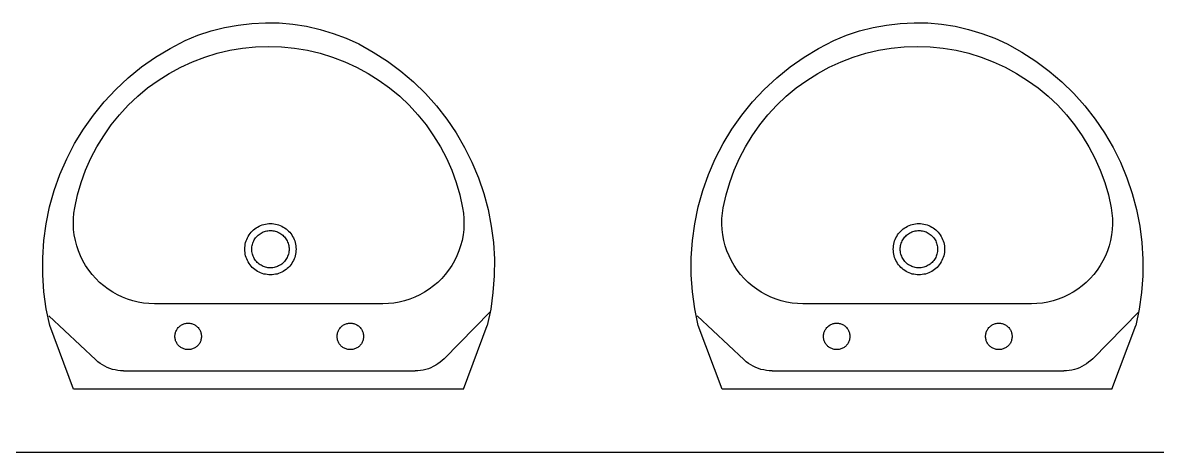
# Model space of a CAD drawing. Extents: x -81148 to 10972, y -53931 to 52487.
# Drawn here: x -26939 to -25539, y 19114 to 19643 of the extents above; entities that cross this region are included whole.
import ezdxf

# ---------------------------------------------------------------- set-up
doc = ezdxf.new("R2010")
doc.units = 0
doc.layers.get('0').update_dxf_attribs({"linetype": 'CONTINUOUS'})

msp = doc.modelspace()

# ---------------------------------------------------------------- linework, layer by layer
for p, q in [((-26689.9, 19637.1), (-26673.2, 19640.2)), ((-26673.2, 19640.2), (-26656.3, 19642.2)), ((-26656.3, 19642.2), (-26639.3, 19643)), ((-26639.3, 19643), (-26622.3, 19642.7)), ((-26622.3, 19642.7), (-26605.4, 19641.2)), ((-26605.4, 19641.2), (-26588.6, 19638.6)), ((-26588.6, 19638.6), (-26572, 19634.8)), ((-25889.9, 19637.1), (-25873.2, 19640.2)), ((-25873.2, 19640.2), (-25856.3, 19642.2)), ((-25856.3, 19642.2), (-25839.3, 19643)), ((-25839.3, 19643), (-25822.3, 19642.7)), ((-25822.3, 19642.7), (-25805.4, 19641.2)), ((-25805.4, 19641.2), (-25788.6, 19638.6)), ((-25788.6, 19638.6), (-25772, 19634.8)), ((-26738.3, 19621.1), (-26722.6, 19627.5)), ((-26722.6, 19627.5), (-26706.4, 19632.9)), ((-26706.4, 19632.9), (-26689.9, 19637.1)), ((-26572, 19634.8), (-26555.7, 19629.9)), ((-26555.7, 19629.9), (-26539.8, 19623.9)), ((-26539.8, 19623.9), (-26524.3, 19616.8)), ((-25938.3, 19621.1), (-25922.6, 19627.5)), ((-25922.6, 19627.5), (-25906.4, 19632.9)), ((-25906.4, 19632.9), (-25889.9, 19637.1)), ((-25772, 19634.8), (-25755.7, 19629.9)), ((-25755.7, 19629.9), (-25739.8, 19623.9)), ((-25739.8, 19623.9), (-25724.3, 19616.8)), ((-26775, 19600.6), (-26757, 19611.4)), ((-26757, 19611.4), (-26738.3, 19621.1)), ((-26683.3, 19609), (-26667.5, 19611.6)), ((-26667.5, 19611.6), (-26651.5, 19613.2)), ((-26651.5, 19613.2), (-26635.4, 19613.7)), ((-26635.4, 19613.7), (-26619.4, 19613.2)), ((-26619.4, 19613.2), (-26603.4, 19611.6)), ((-26603.4, 19611.6), (-26587.5, 19609)), ((-26524.3, 19616.8), (-26506.3, 19606.9)), ((-25975, 19600.6), (-25957, 19611.4)), ((-25957, 19611.4), (-25938.3, 19621.1)), ((-25883.3, 19609), (-25867.5, 19611.6)), ((-25867.5, 19611.6), (-25851.5, 19613.2)), ((-25851.5, 19613.2), (-25835.4, 19613.7)), ((-25835.4, 19613.7), (-25819.4, 19613.2)), ((-25819.4, 19613.2), (-25803.4, 19611.6)), ((-25803.4, 19611.6), (-25787.5, 19609)), ((-25724.3, 19616.8), (-25706.3, 19606.9)), ((-26792.3, 19588.5), (-26775, 19600.6)), ((-26729.3, 19594.9), (-26714.3, 19600.6)), ((-26714.3, 19600.6), (-26698.9, 19605.3)), ((-26698.9, 19605.3), (-26683.3, 19609)), ((-26587.5, 19609), (-26571.9, 19605.3)), ((-26571.9, 19605.3), (-26556.5, 19600.6)), ((-26556.5, 19600.6), (-26541.5, 19594.9)), ((-26506.3, 19606.9), (-26489, 19595.7)), ((-26489, 19595.7), (-26472.5, 19583.4)), ((-25992.3, 19588.5), (-25975, 19600.6)), ((-25929.3, 19594.9), (-25914.3, 19600.6)), ((-25914.3, 19600.6), (-25898.9, 19605.3)), ((-25898.9, 19605.3), (-25883.3, 19609)), ((-25787.5, 19609), (-25771.9, 19605.3)), ((-25771.9, 19605.3), (-25756.5, 19600.6)), ((-25756.5, 19600.6), (-25741.5, 19594.9)), ((-25706.3, 19606.9), (-25689, 19595.7)), ((-25689, 19595.7), (-25672.5, 19583.4)), ((-26808.6, 19575.2), (-26792.3, 19588.5)), ((-26758.1, 19580.6), (-26743.9, 19588.2)), ((-26743.9, 19588.2), (-26729.3, 19594.9)), ((-26541.5, 19594.9), (-26526.9, 19588.2)), ((-26526.9, 19588.2), (-26512.8, 19580.6)), ((-26472.5, 19583.4), (-26456.9, 19570.1)), ((-26008.6, 19575.2), (-25992.3, 19588.5)), ((-25958.1, 19580.6), (-25943.9, 19588.2)), ((-25943.9, 19588.2), (-25929.3, 19594.9)), ((-25741.5, 19594.9), (-25726.9, 19588.2)), ((-25726.9, 19588.2), (-25712.8, 19580.6)), ((-25672.5, 19583.4), (-25656.9, 19570.1)), ((-26824, 19560.9), (-26808.6, 19575.2)), ((-26784.7, 19562.6), (-26771.7, 19572)), ((-26771.7, 19572), (-26758.1, 19580.6)), ((-26512.8, 19580.6), (-26499.2, 19572)), ((-26499.2, 19572), (-26486.2, 19562.6)), ((-26456.9, 19570.1), (-26442.1, 19555.7)), ((-26024, 19560.9), (-26008.6, 19575.2)), ((-25984.7, 19562.6), (-25971.7, 19572)), ((-25971.7, 19572), (-25958.1, 19580.6)), ((-25712.8, 19580.6), (-25699.2, 19572)), ((-25699.2, 19572), (-25686.2, 19562.6)), ((-25656.9, 19570.1), (-25642.1, 19555.7)), ((-26838.4, 19545.5), (-26824, 19560.9)), ((-26797, 19552.3), (-26784.7, 19562.6)), ((-26486.2, 19562.6), (-26473.8, 19552.3)), ((-26442.1, 19555.7), (-26428.4, 19540.4)), ((-26038.4, 19545.5), (-26024, 19560.9)), ((-25997, 19552.3), (-25984.7, 19562.6)), ((-25686.2, 19562.6), (-25673.8, 19552.3)), ((-25642.1, 19555.7), (-25628.4, 19540.4)), ((-26851.7, 19529.2), (-26838.4, 19545.5)), ((-26819.6, 19529.5), (-26808.7, 19541.3)), ((-26808.7, 19541.3), (-26797, 19552.3)), ((-26473.8, 19552.3), (-26462.1, 19541.3)), ((-26462.1, 19541.3), (-26451.2, 19529.5)), ((-26428.4, 19540.4), (-26415.8, 19524.2)), ((-26051.7, 19529.2), (-26038.4, 19545.5)), ((-26019.6, 19529.5), (-26008.7, 19541.3)), ((-26008.7, 19541.3), (-25997, 19552.3)), ((-25673.8, 19552.3), (-25662.1, 19541.3)), ((-25662.1, 19541.3), (-25651.2, 19529.5)), ((-25628.4, 19540.4), (-25615.8, 19524.2)), ((-26863.9, 19512), (-26851.7, 19529.2)), ((-26829.7, 19517), (-26819.6, 19529.5)), ((-26451.2, 19529.5), (-26441.2, 19517)), ((-26063.9, 19512), (-26051.7, 19529.2)), ((-26029.7, 19517), (-26019.6, 19529.5)), ((-25651.2, 19529.5), (-25641.2, 19517)), ((-26874.8, 19494), (-26863.9, 19512)), ((-26838.9, 19503.8), (-26829.7, 19517)), ((-26441.2, 19517), (-26431.9, 19503.8)), ((-26415.8, 19524.2), (-26404.2, 19507.1)), ((-26074.8, 19494), (-26063.9, 19512)), ((-26038.9, 19503.8), (-26029.7, 19517)), ((-25641.2, 19517), (-25631.9, 19503.8)), ((-25615.8, 19524.2), (-25604.2, 19507.1)), ((-26847.3, 19490.1), (-26838.9, 19503.8)), ((-26431.9, 19503.8), (-26423.5, 19490.1)), ((-26404.2, 19507.1), (-26393.8, 19489.4)), ((-26047.3, 19490.1), (-26038.9, 19503.8)), ((-25631.9, 19503.8), (-25623.5, 19490.1)), ((-25604.2, 19507.1), (-25593.8, 19489.4)), ((-26884.5, 19475.3), (-26874.8, 19494)), ((-26854.7, 19475.9), (-26847.3, 19490.1)), ((-26423.5, 19490.1), (-26416.1, 19475.9)), ((-26393.8, 19489.4), (-26384.7, 19471)), ((-26084.5, 19475.3), (-26074.8, 19494)), ((-26054.7, 19475.9), (-26047.3, 19490.1)), ((-25623.5, 19490.1), (-25616.1, 19475.9)), ((-25593.8, 19489.4), (-25584.7, 19471)), ((-26892.9, 19456), (-26884.5, 19475.3)), ((-26861.2, 19461.2), (-26854.7, 19475.9)), ((-26416.1, 19475.9), (-26409.6, 19461.2)), ((-26384.7, 19471), (-26376.7, 19452)), ((-26092.9, 19456), (-26084.5, 19475.3)), ((-26061.2, 19461.2), (-26054.7, 19475.9)), ((-25616.1, 19475.9), (-25609.6, 19461.2)), ((-25584.7, 19471), (-25576.7, 19452)), ((-26900, 19436.2), (-26892.9, 19456)), ((-26866.7, 19446.1), (-26861.2, 19461.2)), ((-26409.6, 19461.2), (-26404.1, 19446.1)), ((-26100, 19436.2), (-26092.9, 19456)), ((-26066.7, 19446.1), (-26061.2, 19461.2)), ((-25609.6, 19461.2), (-25604.1, 19446.1)), ((-26871.2, 19430.7), (-26866.7, 19446.1)), ((-26404.1, 19446.1), (-26399.6, 19430.7)), ((-26376.7, 19452), (-26370.1, 19432.5)), ((-26071.2, 19430.7), (-26066.7, 19446.1)), ((-25604.1, 19446.1), (-25599.6, 19430.7)), ((-25576.7, 19452), (-25570.1, 19432.5)), ((-26905.6, 19415.9), (-26900, 19436.2)), ((-26874.7, 19415), (-26871.2, 19430.7)), ((-26399.6, 19430.7), (-26396.2, 19415)), ((-26370.1, 19432.5), (-26364.8, 19412.6)), ((-26105.6, 19415.9), (-26100, 19436.2)), ((-26074.7, 19415), (-26071.2, 19430.7)), ((-25599.6, 19430.7), (-25596.2, 19415)), ((-25570.1, 19432.5), (-25564.8, 19412.6)), ((-26909.9, 19395.3), (-26905.6, 19415.9)), ((-26875.7, 19408.3), (-26874.7, 19415)), ((-26396.2, 19415), (-26395.2, 19408.3)), ((-26109.9, 19395.3), (-26105.6, 19415.9)), ((-26075.7, 19408.3), (-26074.7, 19415)), ((-25596.2, 19415), (-25595.2, 19408.3)), ((-26876.3, 19394.8), (-26876.2, 19401.6)), ((-26876.2, 19401.6), (-26875.7, 19408.3)), ((-26395.2, 19408.3), (-26394.6, 19401.6)), ((-26394.6, 19401.6), (-26394.5, 19394.8)), ((-26364.8, 19412.6), (-26360.8, 19392.4)), ((-26076.3, 19394.8), (-26076.2, 19401.6)), ((-26076.2, 19401.6), (-26075.7, 19408.3)), ((-25595.2, 19408.3), (-25594.6, 19401.6)), ((-25594.6, 19401.6), (-25594.5, 19394.8)), ((-25564.8, 19412.6), (-25560.8, 19392.4)), ((-26912.7, 19374.4), (-26909.9, 19395.3)), ((-26876, 19388.1), (-26876.3, 19394.8)), ((-26875.2, 19381.4), (-26876, 19388.1)), ((-26657, 19384.7), (-26655.6, 19386.2)), ((-26655.6, 19386.2), (-26654.1, 19387.6)), ((-26654.1, 19387.6), (-26652.5, 19388.9)), ((-26652.5, 19388.9), (-26650.8, 19390.1)), ((-26650.8, 19390.1), (-26649.1, 19391.2)), ((-26649.1, 19391.2), (-26647.2, 19392.2)), ((-26647.2, 19392.2), (-26645.3, 19393.1)), ((-26645.3, 19393.1), (-26643.4, 19393.8)), ((-26643.4, 19393.8), (-26641.4, 19394.4)), ((-26642, 19385.1), (-26640.6, 19385.6)), ((-26641.4, 19394.4), (-26639.4, 19394.9)), ((-26640.6, 19385.6), (-26639.2, 19386)), ((-26639.4, 19394.9), (-26637.4, 19395.2)), ((-26639.2, 19386), (-26637.7, 19386.4)), ((-26637.7, 19386.4), (-26636.3, 19386.6)), ((-26637.4, 19395.2), (-26635.3, 19395.4)), ((-26636.3, 19386.6), (-26634.8, 19386.8)), ((-26635.3, 19395.4), (-26633.3, 19395.5)), ((-26634.8, 19386.8), (-26633.3, 19386.8)), ((-26633.3, 19395.5), (-26631.2, 19395.4)), ((-26633.3, 19386.8), (-26631.7, 19386.8)), ((-26631.7, 19386.8), (-26630.3, 19386.6)), ((-26631.2, 19395.4), (-26629.1, 19395.2)), ((-26630.3, 19386.6), (-26628.8, 19386.4)), ((-26629.1, 19395.2), (-26627.1, 19394.9)), ((-26628.8, 19386.4), (-26627.3, 19386)), ((-26627.3, 19386), (-26625.9, 19385.6)), ((-26627.1, 19394.9), (-26625.1, 19394.4)), ((-26625.9, 19385.6), (-26624.5, 19385.1)), ((-26625.1, 19394.4), (-26623.1, 19393.8)), ((-26623.1, 19393.8), (-26621.2, 19393.1)), ((-26621.2, 19393.1), (-26619.3, 19392.2)), ((-26619.3, 19392.2), (-26617.4, 19391.2)), ((-26617.4, 19391.2), (-26615.7, 19390.1)), ((-26615.7, 19390.1), (-26614, 19388.9)), ((-26614, 19388.9), (-26612.4, 19387.6)), ((-26612.4, 19387.6), (-26610.9, 19386.2)), ((-26610.9, 19386.2), (-26609.5, 19384.7)), ((-26394.8, 19388.1), (-26395.6, 19381.4)), ((-26394.5, 19394.8), (-26394.8, 19388.1)), ((-26360.8, 19392.4), (-26358.2, 19372)), ((-26112.7, 19374.4), (-26109.9, 19395.3)), ((-26076, 19388.1), (-26076.3, 19394.8)), ((-26075.2, 19381.4), (-26076, 19388.1)), ((-25857, 19384.7), (-25855.6, 19386.2)), ((-25855.6, 19386.2), (-25854.1, 19387.6)), ((-25854.1, 19387.6), (-25852.5, 19388.9)), ((-25852.5, 19388.9), (-25850.8, 19390.1)), ((-25850.8, 19390.1), (-25849.1, 19391.2)), ((-25849.1, 19391.2), (-25847.2, 19392.2)), ((-25847.2, 19392.2), (-25845.3, 19393.1)), ((-25845.3, 19393.1), (-25843.4, 19393.8)), ((-25843.4, 19393.8), (-25841.4, 19394.4)), ((-25842, 19385.1), (-25840.6, 19385.6)), ((-25841.4, 19394.4), (-25839.4, 19394.9)), ((-25840.6, 19385.6), (-25839.2, 19386)), ((-25839.4, 19394.9), (-25837.4, 19395.2)), ((-25839.2, 19386), (-25837.7, 19386.4)), ((-25837.7, 19386.4), (-25836.3, 19386.6)), ((-25837.4, 19395.2), (-25835.3, 19395.4)), ((-25836.3, 19386.6), (-25834.8, 19386.8)), ((-25835.3, 19395.4), (-25833.3, 19395.5)), ((-25834.8, 19386.8), (-25833.3, 19386.8)), ((-25833.3, 19395.5), (-25831.2, 19395.4)), ((-25833.3, 19386.8), (-25831.7, 19386.8)), ((-25831.7, 19386.8), (-25830.3, 19386.6)), ((-25831.2, 19395.4), (-25829.1, 19395.2)), ((-25830.3, 19386.6), (-25828.8, 19386.4)), ((-25829.1, 19395.2), (-25827.1, 19394.9)), ((-25828.8, 19386.4), (-25827.3, 19386)), ((-25827.3, 19386), (-25825.9, 19385.6)), ((-25827.1, 19394.9), (-25825.1, 19394.4)), ((-25825.9, 19385.6), (-25824.5, 19385.1)), ((-25825.1, 19394.4), (-25823.1, 19393.8)), ((-25823.1, 19393.8), (-25821.2, 19393.1)), ((-25821.2, 19393.1), (-25819.3, 19392.2)), ((-25819.3, 19392.2), (-25817.4, 19391.2)), ((-25817.4, 19391.2), (-25815.7, 19390.1)), ((-25815.7, 19390.1), (-25814, 19388.9)), ((-25814, 19388.9), (-25812.4, 19387.6)), ((-25812.4, 19387.6), (-25810.9, 19386.2)), ((-25810.9, 19386.2), (-25809.5, 19384.7)), ((-25594.8, 19388.1), (-25595.6, 19381.4)), ((-25594.5, 19394.8), (-25594.8, 19388.1)), ((-25560.8, 19392.4), (-25558.2, 19372)), ((-26914.2, 19353.4), (-26912.7, 19374.4)), ((-26873.9, 19374.7), (-26875.2, 19381.4)), ((-26872.2, 19368.2), (-26873.9, 19374.7)), ((-26664.3, 19370), (-26663.8, 19372)), ((-26663.8, 19372), (-26663.2, 19374)), ((-26663.2, 19374), (-26662.5, 19376)), ((-26662.5, 19376), (-26661.6, 19377.8)), ((-26661.6, 19377.8), (-26660.6, 19379.7)), ((-26660.6, 19379.7), (-26659.5, 19381.4)), ((-26659.5, 19381.4), (-26658.3, 19383.1)), ((-26658.3, 19383.1), (-26657, 19384.7)), ((-26655.4, 19369.8), (-26655, 19371.2)), ((-26655, 19371.2), (-26654.5, 19372.6)), ((-26654.5, 19372.6), (-26653.9, 19374)), ((-26653.9, 19374), (-26653.1, 19375.3)), ((-26653.1, 19375.3), (-26652.4, 19376.6)), ((-26652.4, 19376.6), (-26651.5, 19377.8)), ((-26651.5, 19377.8), (-26650.5, 19379)), ((-26650.5, 19379), (-26649.5, 19380.1)), ((-26649.5, 19380.1), (-26648.4, 19381.1)), ((-26648.4, 19381.1), (-26647.2, 19382.1)), ((-26647.2, 19382.1), (-26646, 19383)), ((-26646, 19383), (-26644.7, 19383.8)), ((-26644.7, 19383.8), (-26643.4, 19384.5)), ((-26643.4, 19384.5), (-26642, 19385.1)), ((-26624.5, 19385.1), (-26623.1, 19384.5)), ((-26623.1, 19384.5), (-26621.8, 19383.8)), ((-26621.8, 19383.8), (-26620.5, 19383)), ((-26620.5, 19383), (-26619.3, 19382.1)), ((-26619.3, 19382.1), (-26618.1, 19381.1)), ((-26618.1, 19381.1), (-26617, 19380.1)), ((-26617, 19380.1), (-26616, 19379)), ((-26616, 19379), (-26615, 19377.8)), ((-26615, 19377.8), (-26614.1, 19376.6)), ((-26614.1, 19376.6), (-26613.4, 19375.3)), ((-26613.4, 19375.3), (-26612.6, 19374)), ((-26612.6, 19374), (-26612, 19372.6)), ((-26612, 19372.6), (-26611.5, 19371.2)), ((-26611.5, 19371.2), (-26611.1, 19369.8)), ((-26609.5, 19384.7), (-26608.2, 19383.1)), ((-26608.2, 19383.1), (-26607, 19381.4)), ((-26607, 19381.4), (-26605.9, 19379.7)), ((-26605.9, 19379.7), (-26604.9, 19377.8)), ((-26604.9, 19377.8), (-26604, 19376)), ((-26604, 19376), (-26603.3, 19374)), ((-26603.3, 19374), (-26602.7, 19372)), ((-26602.7, 19372), (-26602.2, 19370)), ((-26396.9, 19374.7), (-26398.6, 19368.2)), ((-26395.6, 19381.4), (-26396.9, 19374.7)), ((-26358.2, 19372), (-26357, 19351.5)), ((-26114.2, 19353.4), (-26112.7, 19374.4)), ((-26073.9, 19374.7), (-26075.2, 19381.4)), ((-26072.2, 19368.2), (-26073.9, 19374.7)), ((-25864.3, 19370), (-25863.8, 19372)), ((-25863.8, 19372), (-25863.2, 19374)), ((-25863.2, 19374), (-25862.5, 19376)), ((-25862.5, 19376), (-25861.6, 19377.8)), ((-25861.6, 19377.8), (-25860.6, 19379.7)), ((-25860.6, 19379.7), (-25859.5, 19381.4)), ((-25859.5, 19381.4), (-25858.3, 19383.1)), ((-25858.3, 19383.1), (-25857, 19384.7)), ((-25855.4, 19369.8), (-25855, 19371.2)), ((-25855, 19371.2), (-25854.5, 19372.6)), ((-25854.5, 19372.6), (-25853.9, 19374)), ((-25853.9, 19374), (-25853.1, 19375.3)), ((-25853.1, 19375.3), (-25852.4, 19376.6)), ((-25852.4, 19376.6), (-25851.5, 19377.8)), ((-25851.5, 19377.8), (-25850.5, 19379)), ((-25850.5, 19379), (-25849.5, 19380.1)), ((-25849.5, 19380.1), (-25848.4, 19381.1)), ((-25848.4, 19381.1), (-25847.2, 19382.1)), ((-25847.2, 19382.1), (-25846, 19383)), ((-25846, 19383), (-25844.7, 19383.8)), ((-25844.7, 19383.8), (-25843.4, 19384.5)), ((-25843.4, 19384.5), (-25842, 19385.1)), ((-25824.5, 19385.1), (-25823.1, 19384.5)), ((-25823.1, 19384.5), (-25821.8, 19383.8)), ((-25821.8, 19383.8), (-25820.5, 19383)), ((-25820.5, 19383), (-25819.3, 19382.1)), ((-25819.3, 19382.1), (-25818.1, 19381.1)), ((-25818.1, 19381.1), (-25817, 19380.1)), ((-25817, 19380.1), (-25816, 19379)), ((-25816, 19379), (-25815, 19377.8)), ((-25815, 19377.8), (-25814.1, 19376.6)), ((-25814.1, 19376.6), (-25813.4, 19375.3)), ((-25813.4, 19375.3), (-25812.6, 19374)), ((-25812.6, 19374), (-25812, 19372.6)), ((-25812, 19372.6), (-25811.5, 19371.2)), ((-25811.5, 19371.2), (-25811.1, 19369.8)), ((-25809.5, 19384.7), (-25808.2, 19383.1)), ((-25808.2, 19383.1), (-25807, 19381.4)), ((-25807, 19381.4), (-25805.9, 19379.7)), ((-25805.9, 19379.7), (-25804.9, 19377.8)), ((-25804.9, 19377.8), (-25804, 19376)), ((-25804, 19376), (-25803.3, 19374)), ((-25803.3, 19374), (-25802.7, 19372)), ((-25802.7, 19372), (-25802.2, 19370)), ((-25596.9, 19374.7), (-25598.6, 19368.2)), ((-25595.6, 19381.4), (-25596.9, 19374.7)), ((-25558.2, 19372), (-25557, 19351.5)), ((-26870.1, 19361.8), (-26872.2, 19368.2)), ((-26867.5, 19355.6), (-26870.1, 19361.8)), ((-26664.9, 19363.9), (-26664.8, 19365.9)), ((-26664.8, 19361.8), (-26664.9, 19363.9)), ((-26664.8, 19365.9), (-26664.6, 19368)), ((-26664.6, 19359.7), (-26664.8, 19361.8)), ((-26664.6, 19368), (-26664.3, 19370)), ((-26664.3, 19357.7), (-26664.6, 19359.7)), ((-26663.8, 19355.7), (-26664.3, 19357.7)), ((-26656.2, 19365.4), (-26656, 19366.9)), ((-26656.2, 19363.9), (-26656.2, 19365.4)), ((-26656.2, 19362.4), (-26656.2, 19363.9)), ((-26656, 19360.9), (-26656.2, 19362.4)), ((-26656, 19366.9), (-26655.8, 19368.3)), ((-26655.8, 19359.4), (-26656, 19360.9)), ((-26655.8, 19368.3), (-26655.4, 19369.8)), ((-26655.4, 19357.9), (-26655.8, 19359.4)), ((-26655, 19356.5), (-26655.4, 19357.9)), ((-26611.1, 19357.9), (-26611.5, 19356.5)), ((-26611.1, 19369.8), (-26610.7, 19368.3)), ((-26610.7, 19359.4), (-26611.1, 19357.9)), ((-26610.7, 19368.3), (-26610.5, 19366.9)), ((-26610.5, 19360.9), (-26610.7, 19359.4)), ((-26610.5, 19366.9), (-26610.3, 19365.4)), ((-26610.3, 19362.4), (-26610.5, 19360.9)), ((-26610.3, 19365.4), (-26610.3, 19363.9)), ((-26610.3, 19363.9), (-26610.3, 19362.4)), ((-26602.2, 19357.7), (-26602.7, 19355.7)), ((-26602.2, 19370), (-26601.9, 19368)), ((-26601.9, 19359.7), (-26602.2, 19357.7)), ((-26601.9, 19368), (-26601.7, 19365.9)), ((-26601.7, 19361.8), (-26601.9, 19359.7)), ((-26601.7, 19365.9), (-26601.6, 19363.9)), ((-26601.6, 19363.9), (-26601.7, 19361.8)), ((-26400.7, 19361.8), (-26403.3, 19355.6)), ((-26398.6, 19368.2), (-26400.7, 19361.8)), ((-26070.1, 19361.8), (-26072.2, 19368.2)), ((-26067.5, 19355.6), (-26070.1, 19361.8)), ((-25864.9, 19363.9), (-25864.8, 19365.9)), ((-25864.8, 19361.8), (-25864.9, 19363.9)), ((-25864.8, 19365.9), (-25864.6, 19368)), ((-25864.6, 19359.7), (-25864.8, 19361.8)), ((-25864.6, 19368), (-25864.3, 19370)), ((-25864.3, 19357.7), (-25864.6, 19359.7)), ((-25863.8, 19355.7), (-25864.3, 19357.7)), ((-25856.2, 19365.4), (-25856, 19366.9)), ((-25856.2, 19363.9), (-25856.2, 19365.4)), ((-25856.2, 19362.4), (-25856.2, 19363.9)), ((-25856, 19360.9), (-25856.2, 19362.4)), ((-25856, 19366.9), (-25855.8, 19368.3)), ((-25855.8, 19359.4), (-25856, 19360.9)), ((-25855.8, 19368.3), (-25855.4, 19369.8)), ((-25855.4, 19357.9), (-25855.8, 19359.4)), ((-25855, 19356.5), (-25855.4, 19357.9)), ((-25811.1, 19357.9), (-25811.5, 19356.5)), ((-25811.1, 19369.8), (-25810.7, 19368.3)), ((-25810.7, 19359.4), (-25811.1, 19357.9)), ((-25810.7, 19368.3), (-25810.5, 19366.9)), ((-25810.5, 19360.9), (-25810.7, 19359.4)), ((-25810.5, 19366.9), (-25810.3, 19365.4)), ((-25810.3, 19362.4), (-25810.5, 19360.9)), ((-25810.3, 19365.4), (-25810.3, 19363.9)), ((-25810.3, 19363.9), (-25810.3, 19362.4)), ((-25802.2, 19357.7), (-25802.7, 19355.7)), ((-25802.2, 19370), (-25801.9, 19368)), ((-25801.9, 19359.7), (-25802.2, 19357.7)), ((-25801.9, 19368), (-25801.7, 19365.9)), ((-25801.7, 19361.8), (-25801.9, 19359.7)), ((-25801.7, 19365.9), (-25801.6, 19363.9)), ((-25801.6, 19363.9), (-25801.7, 19361.8)), ((-25600.7, 19361.8), (-25603.3, 19355.6)), ((-25598.6, 19368.2), (-25600.7, 19361.8)), ((-26914.1, 19332.4), (-26914.2, 19353.4)), ((-26864.6, 19349.5), (-26867.5, 19355.6)), ((-26861.2, 19343.7), (-26864.6, 19349.5)), ((-26857.4, 19338.1), (-26861.2, 19343.7)), ((-26663.2, 19353.7), (-26663.8, 19355.7)), ((-26662.5, 19351.8), (-26663.2, 19353.7)), ((-26661.6, 19349.9), (-26662.5, 19351.8)), ((-26660.6, 19348.1), (-26661.6, 19349.9)), ((-26659.5, 19346.3), (-26660.6, 19348.1)), ((-26658.3, 19344.6), (-26659.5, 19346.3)), ((-26657, 19343), (-26658.3, 19344.6)), ((-26654.5, 19355.1), (-26655, 19356.5)), ((-26653.9, 19353.7), (-26654.5, 19355.1)), ((-26653.1, 19352.4), (-26653.9, 19353.7)), ((-26652.4, 19351.1), (-26653.1, 19352.4)), ((-26651.5, 19349.9), (-26652.4, 19351.1)), ((-26650.5, 19348.7), (-26651.5, 19349.9)), ((-26649.5, 19347.6), (-26650.5, 19348.7)), ((-26648.4, 19346.6), (-26649.5, 19347.6)), ((-26647.2, 19345.6), (-26648.4, 19346.6)), ((-26646, 19344.8), (-26647.2, 19345.6)), ((-26644.7, 19344), (-26646, 19344.8)), ((-26643.4, 19343.3), (-26644.7, 19344)), ((-26642, 19342.6), (-26643.4, 19343.3)), ((-26623.1, 19343.3), (-26624.5, 19342.6)), ((-26621.8, 19344), (-26623.1, 19343.3)), ((-26620.5, 19344.8), (-26621.8, 19344)), ((-26619.3, 19345.6), (-26620.5, 19344.8)), ((-26618.1, 19346.6), (-26619.3, 19345.6)), ((-26617, 19347.6), (-26618.1, 19346.6)), ((-26616, 19348.7), (-26617, 19347.6)), ((-26615, 19349.9), (-26616, 19348.7)), ((-26614.1, 19351.1), (-26615, 19349.9)), ((-26613.4, 19352.4), (-26614.1, 19351.1)), ((-26612.6, 19353.7), (-26613.4, 19352.4)), ((-26612, 19355.1), (-26612.6, 19353.7)), ((-26611.5, 19356.5), (-26612, 19355.1)), ((-26608.2, 19344.6), (-26609.5, 19343)), ((-26607, 19346.3), (-26608.2, 19344.6)), ((-26605.9, 19348.1), (-26607, 19346.3)), ((-26604.9, 19349.9), (-26605.9, 19348.1)), ((-26604, 19351.8), (-26604.9, 19349.9)), ((-26603.3, 19353.7), (-26604, 19351.8)), ((-26602.7, 19355.7), (-26603.3, 19353.7)), ((-26409.6, 19343.7), (-26413.4, 19338.1)), ((-26406.3, 19349.5), (-26409.6, 19343.7)), ((-26403.3, 19355.6), (-26406.3, 19349.5)), ((-26357, 19351.5), (-26357.1, 19330.9)), ((-26114.1, 19332.4), (-26114.2, 19353.4)), ((-26064.6, 19349.5), (-26067.5, 19355.6)), ((-26061.2, 19343.7), (-26064.6, 19349.5)), ((-26057.4, 19338.1), (-26061.2, 19343.7)), ((-25863.2, 19353.7), (-25863.8, 19355.7)), ((-25862.5, 19351.8), (-25863.2, 19353.7)), ((-25861.6, 19349.9), (-25862.5, 19351.8)), ((-25860.6, 19348.1), (-25861.6, 19349.9)), ((-25859.5, 19346.3), (-25860.6, 19348.1)), ((-25858.3, 19344.6), (-25859.5, 19346.3)), ((-25857, 19343), (-25858.3, 19344.6)), ((-25854.5, 19355.1), (-25855, 19356.5)), ((-25853.9, 19353.7), (-25854.5, 19355.1)), ((-25853.1, 19352.4), (-25853.9, 19353.7)), ((-25852.4, 19351.1), (-25853.1, 19352.4)), ((-25851.5, 19349.9), (-25852.4, 19351.1)), ((-25850.5, 19348.7), (-25851.5, 19349.9)), ((-25849.5, 19347.6), (-25850.5, 19348.7)), ((-25848.4, 19346.6), (-25849.5, 19347.6)), ((-25847.2, 19345.6), (-25848.4, 19346.6)), ((-25846, 19344.8), (-25847.2, 19345.6)), ((-25844.7, 19344), (-25846, 19344.8)), ((-25843.4, 19343.3), (-25844.7, 19344)), ((-25842, 19342.6), (-25843.4, 19343.3)), ((-25823.1, 19343.3), (-25824.5, 19342.6)), ((-25821.8, 19344), (-25823.1, 19343.3)), ((-25820.5, 19344.8), (-25821.8, 19344)), ((-25819.3, 19345.6), (-25820.5, 19344.8)), ((-25818.1, 19346.6), (-25819.3, 19345.6)), ((-25817, 19347.6), (-25818.1, 19346.6)), ((-25816, 19348.7), (-25817, 19347.6)), ((-25815, 19349.9), (-25816, 19348.7)), ((-25814.1, 19351.1), (-25815, 19349.9)), ((-25813.4, 19352.4), (-25814.1, 19351.1)), ((-25812.6, 19353.7), (-25813.4, 19352.4)), ((-25812, 19355.1), (-25812.6, 19353.7)), ((-25811.5, 19356.5), (-25812, 19355.1)), ((-25808.2, 19344.6), (-25809.5, 19343)), ((-25807, 19346.3), (-25808.2, 19344.6)), ((-25805.9, 19348.1), (-25807, 19346.3)), ((-25804.9, 19349.9), (-25805.9, 19348.1)), ((-25804, 19351.8), (-25804.9, 19349.9)), ((-25803.3, 19353.7), (-25804, 19351.8)), ((-25802.7, 19355.7), (-25803.3, 19353.7)), ((-25609.6, 19343.7), (-25613.4, 19338.1)), ((-25606.3, 19349.5), (-25609.6, 19343.7)), ((-25603.3, 19355.6), (-25606.3, 19349.5)), ((-25557, 19351.5), (-25557.1, 19330.9)), ((-26912.7, 19311.4), (-26914.1, 19332.4)), ((-26853.3, 19332.7), (-26857.4, 19338.1)), ((-26848.8, 19327.7), (-26853.3, 19332.7)), ((-26655.6, 19341.5), (-26657, 19343)), ((-26654.1, 19340.1), (-26655.6, 19341.5)), ((-26652.5, 19338.8), (-26654.1, 19340.1)), ((-26650.8, 19337.6), (-26652.5, 19338.8)), ((-26649.1, 19336.5), (-26650.8, 19337.6)), ((-26647.2, 19335.5), (-26649.1, 19336.5)), ((-26645.3, 19334.7), (-26647.2, 19335.5)), ((-26643.4, 19333.9), (-26645.3, 19334.7)), ((-26641.4, 19333.3), (-26643.4, 19333.9)), ((-26640.6, 19342.1), (-26642, 19342.6)), ((-26639.4, 19332.9), (-26641.4, 19333.3)), ((-26639.2, 19341.7), (-26640.6, 19342.1)), ((-26637.4, 19332.5), (-26639.4, 19332.9)), ((-26637.7, 19341.3), (-26639.2, 19341.7)), ((-26636.3, 19341.1), (-26637.7, 19341.3)), ((-26635.3, 19332.3), (-26637.4, 19332.5)), ((-26634.8, 19340.9), (-26636.3, 19341.1)), ((-26633.3, 19332.2), (-26635.3, 19332.3)), ((-26633.3, 19340.9), (-26634.8, 19340.9)), ((-26631.7, 19340.9), (-26633.3, 19340.9)), ((-26631.2, 19332.3), (-26633.3, 19332.2)), ((-26630.3, 19341.1), (-26631.7, 19340.9)), ((-26629.1, 19332.5), (-26631.2, 19332.3)), ((-26628.8, 19341.3), (-26630.3, 19341.1)), ((-26627.1, 19332.9), (-26629.1, 19332.5)), ((-26627.3, 19341.7), (-26628.8, 19341.3)), ((-26625.9, 19342.1), (-26627.3, 19341.7)), ((-26625.1, 19333.3), (-26627.1, 19332.9)), ((-26624.5, 19342.6), (-26625.9, 19342.1)), ((-26623.1, 19333.9), (-26625.1, 19333.3)), ((-26621.2, 19334.7), (-26623.1, 19333.9)), ((-26619.3, 19335.5), (-26621.2, 19334.7)), ((-26617.4, 19336.5), (-26619.3, 19335.5)), ((-26615.7, 19337.6), (-26617.4, 19336.5)), ((-26614, 19338.8), (-26615.7, 19337.6)), ((-26612.4, 19340.1), (-26614, 19338.8)), ((-26610.9, 19341.5), (-26612.4, 19340.1)), ((-26609.5, 19343), (-26610.9, 19341.5)), ((-26417.6, 19332.7), (-26422, 19327.7)), ((-26413.4, 19338.1), (-26417.6, 19332.7)), ((-26357.1, 19330.9), (-26358.7, 19310.4)), ((-26112.7, 19311.4), (-26114.1, 19332.4)), ((-26053.3, 19332.7), (-26057.4, 19338.1)), ((-26048.8, 19327.7), (-26053.3, 19332.7)), ((-25855.6, 19341.5), (-25857, 19343)), ((-25854.1, 19340.1), (-25855.6, 19341.5)), ((-25852.5, 19338.8), (-25854.1, 19340.1)), ((-25850.8, 19337.6), (-25852.5, 19338.8)), ((-25849.1, 19336.5), (-25850.8, 19337.6)), ((-25847.2, 19335.5), (-25849.1, 19336.5)), ((-25845.3, 19334.7), (-25847.2, 19335.5)), ((-25843.4, 19333.9), (-25845.3, 19334.7)), ((-25841.4, 19333.3), (-25843.4, 19333.9)), ((-25840.6, 19342.1), (-25842, 19342.6)), ((-25839.4, 19332.9), (-25841.4, 19333.3)), ((-25839.2, 19341.7), (-25840.6, 19342.1)), ((-25837.4, 19332.5), (-25839.4, 19332.9)), ((-25837.7, 19341.3), (-25839.2, 19341.7)), ((-25836.3, 19341.1), (-25837.7, 19341.3)), ((-25835.3, 19332.3), (-25837.4, 19332.5)), ((-25834.8, 19340.9), (-25836.3, 19341.1)), ((-25833.3, 19332.2), (-25835.3, 19332.3)), ((-25833.3, 19340.9), (-25834.8, 19340.9)), ((-25831.7, 19340.9), (-25833.3, 19340.9)), ((-25831.2, 19332.3), (-25833.3, 19332.2)), ((-25830.3, 19341.1), (-25831.7, 19340.9)), ((-25829.1, 19332.5), (-25831.2, 19332.3)), ((-25828.8, 19341.3), (-25830.3, 19341.1)), ((-25827.1, 19332.9), (-25829.1, 19332.5)), ((-25827.3, 19341.7), (-25828.8, 19341.3)), ((-25825.9, 19342.1), (-25827.3, 19341.7)), ((-25825.1, 19333.3), (-25827.1, 19332.9)), ((-25824.5, 19342.6), (-25825.9, 19342.1)), ((-25823.1, 19333.9), (-25825.1, 19333.3)), ((-25821.2, 19334.7), (-25823.1, 19333.9)), ((-25819.3, 19335.5), (-25821.2, 19334.7)), ((-25817.4, 19336.5), (-25819.3, 19335.5)), ((-25815.7, 19337.6), (-25817.4, 19336.5)), ((-25814, 19338.8), (-25815.7, 19337.6)), ((-25812.4, 19340.1), (-25814, 19338.8)), ((-25810.9, 19341.5), (-25812.4, 19340.1)), ((-25809.5, 19343), (-25810.9, 19341.5)), ((-25617.6, 19332.7), (-25622, 19327.7)), ((-25613.4, 19338.1), (-25617.6, 19332.7)), ((-25557.1, 19330.9), (-25558.7, 19310.4)), ((-26844, 19323), (-26848.8, 19327.7)), ((-26838.9, 19318.6), (-26844, 19323)), ((-26833.4, 19314.5), (-26838.9, 19318.6)), ((-26432, 19318.6), (-26437.4, 19314.5)), ((-26426.9, 19323), (-26432, 19318.6)), ((-26422, 19327.7), (-26426.9, 19323)), ((-26044, 19323), (-26048.8, 19327.7)), ((-26038.9, 19318.6), (-26044, 19323)), ((-26033.4, 19314.5), (-26038.9, 19318.6)), ((-25632, 19318.6), (-25637.4, 19314.5)), ((-25626.9, 19323), (-25632, 19318.6)), ((-25622, 19327.7), (-25626.9, 19323)), ((-26909.8, 19290.5), (-26912.7, 19311.4)), ((-26827.8, 19310.9), (-26833.4, 19314.5)), ((-26821.9, 19307.6), (-26827.8, 19310.9)), ((-26815.8, 19304.7), (-26821.9, 19307.6)), ((-26809.5, 19302.3), (-26815.8, 19304.7)), ((-26803, 19300.3), (-26809.5, 19302.3)), ((-26461.4, 19302.3), (-26467.8, 19300.3)), ((-26455.1, 19304.7), (-26461.4, 19302.3)), ((-26449, 19307.6), (-26455.1, 19304.7)), ((-26443.1, 19310.9), (-26449, 19307.6)), ((-26437.4, 19314.5), (-26443.1, 19310.9)), ((-26358.7, 19310.4), (-26361.5, 19290.1)), ((-26109.8, 19290.5), (-26112.7, 19311.4)), ((-26027.8, 19310.9), (-26033.4, 19314.5)), ((-26021.9, 19307.6), (-26027.8, 19310.9)), ((-26015.8, 19304.7), (-26021.9, 19307.6)), ((-26009.5, 19302.3), (-26015.8, 19304.7)), ((-26003, 19300.3), (-26009.5, 19302.3)), ((-25661.4, 19302.3), (-25667.8, 19300.3)), ((-25655.1, 19304.7), (-25661.4, 19302.3)), ((-25649, 19307.6), (-25655.1, 19304.7)), ((-25643.1, 19310.9), (-25649, 19307.6)), ((-25637.4, 19314.5), (-25643.1, 19310.9)), ((-25558.7, 19310.4), (-25561.5, 19290.1)), ((-26905.4, 19269.9), (-26909.8, 19290.5)), ((-26796.5, 19298.7), (-26803, 19300.3)), ((-26789.8, 19297.5), (-26796.5, 19298.7)), ((-26783.1, 19296.9), (-26789.8, 19297.5)), ((-26776.4, 19296.6), (-26783.1, 19296.9)), ((-26494.5, 19296.6), (-26776.4, 19296.6)), ((-26487.7, 19296.9), (-26494.5, 19296.6)), ((-26481, 19297.5), (-26487.7, 19296.9)), ((-26474.4, 19298.7), (-26481, 19297.5)), ((-26467.8, 19300.3), (-26474.4, 19298.7)), ((-26361.5, 19290.1), (-26365.8, 19269.9)), ((-26105.4, 19269.9), (-26109.8, 19290.5)), ((-25996.5, 19298.7), (-26003, 19300.3)), ((-25989.8, 19297.5), (-25996.5, 19298.7)), ((-25983.1, 19296.9), (-25989.8, 19297.5)), ((-25976.4, 19296.6), (-25983.1, 19296.9)), ((-25694.5, 19296.6), (-25976.4, 19296.6)), ((-25687.7, 19296.9), (-25694.5, 19296.6)), ((-25681, 19297.5), (-25687.7, 19296.9)), ((-25674.4, 19298.7), (-25681, 19297.5)), ((-25667.8, 19300.3), (-25674.4, 19298.7)), ((-25561.5, 19290.1), (-25565.8, 19269.9)), ((-26848.8, 19227.5), (-26906.8, 19281.9)), ((-26418.9, 19228.8), (-26362.1, 19286.6)), ((-26048.8, 19227.5), (-26106.8, 19281.9)), ((-25618.9, 19228.8), (-25562.1, 19286.6)), ((-26876, 19191.4), (-26905.4, 19269.9)), ((-26750.9, 19258.5), (-26750.7, 19259.6)), ((-26750.7, 19259.6), (-26750.5, 19260.6)), ((-26750.5, 19260.6), (-26750.2, 19261.6)), ((-26750.2, 19261.6), (-26749.8, 19262.6)), ((-26749.8, 19262.6), (-26749.3, 19263.6)), ((-26749.3, 19263.6), (-26748.8, 19264.6)), ((-26748.8, 19264.6), (-26748.3, 19265.5)), ((-26748.3, 19265.5), (-26747.7, 19266.3)), ((-26747.7, 19266.3), (-26747, 19267.2)), ((-26747, 19267.2), (-26746.2, 19267.9)), ((-26746.2, 19267.9), (-26745.5, 19268.7)), ((-26745.5, 19268.7), (-26744.6, 19269.4)), ((-26744.6, 19269.4), (-26743.8, 19270)), ((-26743.8, 19270), (-26742.9, 19270.5)), ((-26742.9, 19270.5), (-26741.9, 19271)), ((-26741.9, 19271), (-26740.9, 19271.5)), ((-26740.9, 19271.5), (-26739.9, 19271.9)), ((-26739.9, 19271.9), (-26738.9, 19272.2)), ((-26738.9, 19272.2), (-26737.9, 19272.4)), ((-26737.9, 19272.4), (-26736.8, 19272.6)), ((-26736.8, 19272.6), (-26735.8, 19272.7)), ((-26735.8, 19272.7), (-26734.7, 19272.7)), ((-26734.7, 19272.7), (-26733.6, 19272.7)), ((-26733.6, 19272.7), (-26732.6, 19272.6)), ((-26732.6, 19272.6), (-26731.5, 19272.4)), ((-26731.5, 19272.4), (-26730.5, 19272.2)), ((-26730.5, 19272.2), (-26729.4, 19271.9)), ((-26729.4, 19271.9), (-26728.4, 19271.5)), ((-26728.4, 19271.5), (-26727.5, 19271)), ((-26727.5, 19271), (-26726.5, 19270.5)), ((-26726.5, 19270.5), (-26725.6, 19270)), ((-26725.6, 19270), (-26724.7, 19269.4)), ((-26724.7, 19269.4), (-26723.9, 19268.7)), ((-26723.9, 19268.7), (-26723.1, 19267.9)), ((-26723.1, 19267.9), (-26722.4, 19267.2)), ((-26722.4, 19267.2), (-26721.7, 19266.3)), ((-26721.7, 19266.3), (-26721.1, 19265.5)), ((-26721.1, 19265.5), (-26720.5, 19264.6)), ((-26720.5, 19264.6), (-26720, 19263.6)), ((-26720, 19263.6), (-26719.6, 19262.6)), ((-26719.6, 19262.6), (-26719.2, 19261.6)), ((-26719.2, 19261.6), (-26718.9, 19260.6)), ((-26718.9, 19260.6), (-26718.7, 19259.6)), ((-26718.7, 19259.6), (-26718.5, 19258.5)), ((-26550.9, 19258.5), (-26550.7, 19259.6)), ((-26550.7, 19259.6), (-26550.5, 19260.6)), ((-26550.5, 19260.6), (-26550.2, 19261.6)), ((-26550.2, 19261.6), (-26549.8, 19262.6)), ((-26549.8, 19262.6), (-26549.3, 19263.6)), ((-26549.3, 19263.6), (-26548.8, 19264.6)), ((-26548.8, 19264.6), (-26548.3, 19265.5)), ((-26548.3, 19265.5), (-26547.7, 19266.3)), ((-26547.7, 19266.3), (-26547, 19267.2)), ((-26547, 19267.2), (-26546.2, 19267.9)), ((-26546.2, 19267.9), (-26545.5, 19268.7)), ((-26545.5, 19268.7), (-26544.6, 19269.4)), ((-26544.6, 19269.4), (-26543.8, 19270)), ((-26543.8, 19270), (-26542.9, 19270.5)), ((-26542.9, 19270.5), (-26541.9, 19271)), ((-26541.9, 19271), (-26540.9, 19271.5)), ((-26540.9, 19271.5), (-26539.9, 19271.9)), ((-26539.9, 19271.9), (-26538.9, 19272.2)), ((-26538.9, 19272.2), (-26537.9, 19272.4)), ((-26537.9, 19272.4), (-26536.8, 19272.6)), ((-26536.8, 19272.6), (-26535.8, 19272.7)), ((-26535.8, 19272.7), (-26534.7, 19272.7)), ((-26534.7, 19272.7), (-26533.6, 19272.7)), ((-26533.6, 19272.7), (-26532.6, 19272.6)), ((-26532.6, 19272.6), (-26531.5, 19272.4)), ((-26531.5, 19272.4), (-26530.5, 19272.2)), ((-26530.5, 19272.2), (-26529.4, 19271.9)), ((-26529.4, 19271.9), (-26528.4, 19271.5)), ((-26528.4, 19271.5), (-26527.5, 19271)), ((-26527.5, 19271), (-26526.5, 19270.5)), ((-26526.5, 19270.5), (-26525.6, 19270)), ((-26525.6, 19270), (-26524.7, 19269.4)), ((-26524.7, 19269.4), (-26523.9, 19268.7)), ((-26523.9, 19268.7), (-26523.1, 19267.9)), ((-26523.1, 19267.9), (-26522.4, 19267.2)), ((-26522.4, 19267.2), (-26521.7, 19266.3)), ((-26521.7, 19266.3), (-26521.1, 19265.5)), ((-26521.1, 19265.5), (-26520.5, 19264.6)), ((-26520.5, 19264.6), (-26520, 19263.6)), ((-26520, 19263.6), (-26519.6, 19262.6)), ((-26519.6, 19262.6), (-26519.2, 19261.6)), ((-26519.2, 19261.6), (-26518.9, 19260.6)), ((-26518.9, 19260.6), (-26518.7, 19259.6)), ((-26518.7, 19259.6), (-26518.5, 19258.5)), ((-26395.2, 19191.4), (-26365.8, 19269.9)), ((-26076, 19191.4), (-26105.4, 19269.9)), ((-25950.9, 19258.5), (-25950.7, 19259.6)), ((-25950.7, 19259.6), (-25950.5, 19260.6)), ((-25950.5, 19260.6), (-25950.2, 19261.6)), ((-25950.2, 19261.6), (-25949.8, 19262.6)), ((-25949.8, 19262.6), (-25949.3, 19263.6)), ((-25949.3, 19263.6), (-25948.8, 19264.6)), ((-25948.8, 19264.6), (-25948.3, 19265.5)), ((-25948.3, 19265.5), (-25947.7, 19266.3)), ((-25947.7, 19266.3), (-25947, 19267.2)), ((-25947, 19267.2), (-25946.2, 19267.9)), ((-25946.2, 19267.9), (-25945.5, 19268.7)), ((-25945.5, 19268.7), (-25944.6, 19269.4)), ((-25944.6, 19269.4), (-25943.8, 19270)), ((-25943.8, 19270), (-25942.9, 19270.5)), ((-25942.9, 19270.5), (-25941.9, 19271)), ((-25941.9, 19271), (-25940.9, 19271.5)), ((-25940.9, 19271.5), (-25939.9, 19271.9)), ((-25939.9, 19271.9), (-25938.9, 19272.2)), ((-25938.9, 19272.2), (-25937.9, 19272.4)), ((-25937.9, 19272.4), (-25936.8, 19272.6)), ((-25936.8, 19272.6), (-25935.8, 19272.7)), ((-25935.8, 19272.7), (-25934.7, 19272.7)), ((-25934.7, 19272.7), (-25933.6, 19272.7)), ((-25933.6, 19272.7), (-25932.6, 19272.6)), ((-25932.6, 19272.6), (-25931.5, 19272.4)), ((-25931.5, 19272.4), (-25930.5, 19272.2)), ((-25930.5, 19272.2), (-25929.4, 19271.9)), ((-25929.4, 19271.9), (-25928.4, 19271.5)), ((-25928.4, 19271.5), (-25927.5, 19271)), ((-25927.5, 19271), (-25926.5, 19270.5)), ((-25926.5, 19270.5), (-25925.6, 19270)), ((-25925.6, 19270), (-25924.7, 19269.4)), ((-25924.7, 19269.4), (-25923.9, 19268.7)), ((-25923.9, 19268.7), (-25923.1, 19267.9)), ((-25923.1, 19267.9), (-25922.4, 19267.2)), ((-25922.4, 19267.2), (-25921.7, 19266.3)), ((-25921.7, 19266.3), (-25921.1, 19265.5)), ((-25921.1, 19265.5), (-25920.5, 19264.6)), ((-25920.5, 19264.6), (-25920, 19263.6)), ((-25920, 19263.6), (-25919.6, 19262.6)), ((-25919.6, 19262.6), (-25919.2, 19261.6)), ((-25919.2, 19261.6), (-25918.9, 19260.6)), ((-25918.9, 19260.6), (-25918.7, 19259.6)), ((-25918.7, 19259.6), (-25918.5, 19258.5)), ((-25750.9, 19258.5), (-25750.7, 19259.6)), ((-25750.7, 19259.6), (-25750.5, 19260.6)), ((-25750.5, 19260.6), (-25750.2, 19261.6)), ((-25750.2, 19261.6), (-25749.8, 19262.6)), ((-25749.8, 19262.6), (-25749.3, 19263.6)), ((-25749.3, 19263.6), (-25748.8, 19264.6)), ((-25748.8, 19264.6), (-25748.3, 19265.5)), ((-25748.3, 19265.5), (-25747.7, 19266.3)), ((-25747.7, 19266.3), (-25747, 19267.2)), ((-25747, 19267.2), (-25746.2, 19267.9)), ((-25746.2, 19267.9), (-25745.5, 19268.7)), ((-25745.5, 19268.7), (-25744.6, 19269.4)), ((-25744.6, 19269.4), (-25743.8, 19270)), ((-25743.8, 19270), (-25742.9, 19270.5)), ((-25742.9, 19270.5), (-25741.9, 19271)), ((-25741.9, 19271), (-25740.9, 19271.5)), ((-25740.9, 19271.5), (-25739.9, 19271.9)), ((-25739.9, 19271.9), (-25738.9, 19272.2)), ((-25738.9, 19272.2), (-25737.9, 19272.4)), ((-25737.9, 19272.4), (-25736.8, 19272.6)), ((-25736.8, 19272.6), (-25735.8, 19272.7)), ((-25735.8, 19272.7), (-25734.7, 19272.7)), ((-25734.7, 19272.7), (-25733.6, 19272.7)), ((-25733.6, 19272.7), (-25732.6, 19272.6)), ((-25732.6, 19272.6), (-25731.5, 19272.4)), ((-25731.5, 19272.4), (-25730.5, 19272.2)), ((-25730.5, 19272.2), (-25729.4, 19271.9)), ((-25729.4, 19271.9), (-25728.4, 19271.5)), ((-25728.4, 19271.5), (-25727.5, 19271)), ((-25727.5, 19271), (-25726.5, 19270.5)), ((-25726.5, 19270.5), (-25725.6, 19270)), ((-25725.6, 19270), (-25724.7, 19269.4)), ((-25724.7, 19269.4), (-25723.9, 19268.7)), ((-25723.9, 19268.7), (-25723.1, 19267.9)), ((-25723.1, 19267.9), (-25722.4, 19267.2)), ((-25722.4, 19267.2), (-25721.7, 19266.3)), ((-25721.7, 19266.3), (-25721.1, 19265.5)), ((-25721.1, 19265.5), (-25720.5, 19264.6)), ((-25720.5, 19264.6), (-25720, 19263.6)), ((-25720, 19263.6), (-25719.6, 19262.6)), ((-25719.6, 19262.6), (-25719.2, 19261.6)), ((-25719.2, 19261.6), (-25718.9, 19260.6)), ((-25718.9, 19260.6), (-25718.7, 19259.6)), ((-25718.7, 19259.6), (-25718.5, 19258.5)), ((-25595.2, 19191.4), (-25565.8, 19269.9)), ((-26751, 19257.5), (-26750.9, 19258.5)), ((-26751, 19256.4), (-26751, 19257.5)), ((-26751, 19255.3), (-26751, 19256.4)), ((-26750.9, 19254.3), (-26751, 19255.3)), ((-26750.7, 19253.2), (-26750.9, 19254.3)), ((-26750.5, 19252.2), (-26750.7, 19253.2)), ((-26750.2, 19251.1), (-26750.5, 19252.2)), ((-26749.8, 19250.1), (-26750.2, 19251.1)), ((-26749.3, 19249.2), (-26749.8, 19250.1)), ((-26748.8, 19248.2), (-26749.3, 19249.2)), ((-26748.3, 19247.3), (-26748.8, 19248.2)), ((-26747.7, 19246.4), (-26748.3, 19247.3)), ((-26747, 19245.6), (-26747.7, 19246.4)), ((-26746.2, 19244.8), (-26747, 19245.6)), ((-26722.4, 19245.6), (-26723.1, 19244.8)), ((-26721.7, 19246.4), (-26722.4, 19245.6)), ((-26721.1, 19247.3), (-26721.7, 19246.4)), ((-26720.5, 19248.2), (-26721.1, 19247.3)), ((-26720, 19249.2), (-26720.5, 19248.2)), ((-26719.6, 19250.1), (-26720, 19249.2)), ((-26719.2, 19251.1), (-26719.6, 19250.1)), ((-26718.9, 19252.2), (-26719.2, 19251.1)), ((-26718.7, 19253.2), (-26718.9, 19252.2)), ((-26718.5, 19254.3), (-26718.7, 19253.2)), ((-26718.5, 19258.5), (-26718.4, 19257.5)), ((-26718.4, 19255.3), (-26718.5, 19254.3)), ((-26718.4, 19257.5), (-26718.4, 19256.4)), ((-26718.4, 19256.4), (-26718.4, 19255.3)), ((-26551, 19257.5), (-26550.9, 19258.5)), ((-26551, 19256.4), (-26551, 19257.5)), ((-26551, 19255.3), (-26551, 19256.4)), ((-26550.9, 19254.3), (-26551, 19255.3)), ((-26550.7, 19253.2), (-26550.9, 19254.3)), ((-26550.5, 19252.2), (-26550.7, 19253.2)), ((-26550.2, 19251.1), (-26550.5, 19252.2)), ((-26549.8, 19250.1), (-26550.2, 19251.1)), ((-26549.3, 19249.2), (-26549.8, 19250.1)), ((-26548.8, 19248.2), (-26549.3, 19249.2)), ((-26548.3, 19247.3), (-26548.8, 19248.2)), ((-26547.7, 19246.4), (-26548.3, 19247.3)), ((-26547, 19245.6), (-26547.7, 19246.4)), ((-26546.2, 19244.8), (-26547, 19245.6)), ((-26522.4, 19245.6), (-26523.1, 19244.8)), ((-26521.7, 19246.4), (-26522.4, 19245.6)), ((-26521.1, 19247.3), (-26521.7, 19246.4)), ((-26520.5, 19248.2), (-26521.1, 19247.3)), ((-26520, 19249.2), (-26520.5, 19248.2)), ((-26519.6, 19250.1), (-26520, 19249.2)), ((-26519.2, 19251.1), (-26519.6, 19250.1)), ((-26518.9, 19252.2), (-26519.2, 19251.1)), ((-26518.7, 19253.2), (-26518.9, 19252.2)), ((-26518.5, 19254.3), (-26518.7, 19253.2)), ((-26518.5, 19258.5), (-26518.4, 19257.5)), ((-26518.4, 19255.3), (-26518.5, 19254.3)), ((-26518.4, 19257.5), (-26518.4, 19256.4)), ((-26518.4, 19256.4), (-26518.4, 19255.3)), ((-25951, 19257.5), (-25950.9, 19258.5)), ((-25951, 19256.4), (-25951, 19257.5)), ((-25951, 19255.3), (-25951, 19256.4)), ((-25950.9, 19254.3), (-25951, 19255.3)), ((-25950.7, 19253.2), (-25950.9, 19254.3)), ((-25950.5, 19252.2), (-25950.7, 19253.2)), ((-25950.2, 19251.1), (-25950.5, 19252.2)), ((-25949.8, 19250.1), (-25950.2, 19251.1)), ((-25949.3, 19249.2), (-25949.8, 19250.1)), ((-25948.8, 19248.2), (-25949.3, 19249.2)), ((-25948.3, 19247.3), (-25948.8, 19248.2)), ((-25947.7, 19246.4), (-25948.3, 19247.3)), ((-25947, 19245.6), (-25947.7, 19246.4)), ((-25946.2, 19244.8), (-25947, 19245.6)), ((-25922.4, 19245.6), (-25923.1, 19244.8)), ((-25921.7, 19246.4), (-25922.4, 19245.6)), ((-25921.1, 19247.3), (-25921.7, 19246.4)), ((-25920.5, 19248.2), (-25921.1, 19247.3)), ((-25920, 19249.2), (-25920.5, 19248.2)), ((-25919.6, 19250.1), (-25920, 19249.2)), ((-25919.2, 19251.1), (-25919.6, 19250.1)), ((-25918.9, 19252.2), (-25919.2, 19251.1)), ((-25918.7, 19253.2), (-25918.9, 19252.2)), ((-25918.5, 19254.3), (-25918.7, 19253.2)), ((-25918.5, 19258.5), (-25918.4, 19257.5)), ((-25918.4, 19255.3), (-25918.5, 19254.3)), ((-25918.4, 19257.5), (-25918.4, 19256.4)), ((-25918.4, 19256.4), (-25918.4, 19255.3)), ((-25751, 19257.5), (-25750.9, 19258.5)), ((-25751, 19256.4), (-25751, 19257.5)), ((-25751, 19255.3), (-25751, 19256.4)), ((-25750.9, 19254.3), (-25751, 19255.3)), ((-25750.7, 19253.2), (-25750.9, 19254.3)), ((-25750.5, 19252.2), (-25750.7, 19253.2)), ((-25750.2, 19251.1), (-25750.5, 19252.2)), ((-25749.8, 19250.1), (-25750.2, 19251.1)), ((-25749.3, 19249.2), (-25749.8, 19250.1)), ((-25748.8, 19248.2), (-25749.3, 19249.2)), ((-25748.3, 19247.3), (-25748.8, 19248.2)), ((-25747.7, 19246.4), (-25748.3, 19247.3)), ((-25747, 19245.6), (-25747.7, 19246.4)), ((-25746.2, 19244.8), (-25747, 19245.6)), ((-25722.4, 19245.6), (-25723.1, 19244.8)), ((-25721.7, 19246.4), (-25722.4, 19245.6)), ((-25721.1, 19247.3), (-25721.7, 19246.4)), ((-25720.5, 19248.2), (-25721.1, 19247.3)), ((-25720, 19249.2), (-25720.5, 19248.2)), ((-25719.6, 19250.1), (-25720, 19249.2)), ((-25719.2, 19251.1), (-25719.6, 19250.1)), ((-25718.9, 19252.2), (-25719.2, 19251.1)), ((-25718.7, 19253.2), (-25718.9, 19252.2)), ((-25718.5, 19254.3), (-25718.7, 19253.2)), ((-25718.5, 19258.5), (-25718.4, 19257.5)), ((-25718.4, 19255.3), (-25718.5, 19254.3)), ((-25718.4, 19257.5), (-25718.4, 19256.4)), ((-25718.4, 19256.4), (-25718.4, 19255.3)), ((-26745.5, 19244.1), (-26746.2, 19244.8)), ((-26744.6, 19243.4), (-26745.5, 19244.1)), ((-26743.8, 19242.8), (-26744.6, 19243.4)), ((-26742.9, 19242.2), (-26743.8, 19242.8)), ((-26741.9, 19241.7), (-26742.9, 19242.2)), ((-26740.9, 19241.3), (-26741.9, 19241.7)), ((-26739.9, 19240.9), (-26740.9, 19241.3)), ((-26738.9, 19240.6), (-26739.9, 19240.9)), ((-26737.9, 19240.4), (-26738.9, 19240.6)), ((-26736.8, 19240.2), (-26737.9, 19240.4)), ((-26735.8, 19240.1), (-26736.8, 19240.2)), ((-26734.7, 19240.1), (-26735.8, 19240.1)), ((-26733.6, 19240.1), (-26734.7, 19240.1)), ((-26732.6, 19240.2), (-26733.6, 19240.1)), ((-26731.5, 19240.4), (-26732.6, 19240.2)), ((-26730.5, 19240.6), (-26731.5, 19240.4)), ((-26729.4, 19240.9), (-26730.5, 19240.6)), ((-26728.4, 19241.3), (-26729.4, 19240.9)), ((-26727.5, 19241.7), (-26728.4, 19241.3)), ((-26726.5, 19242.2), (-26727.5, 19241.7)), ((-26725.6, 19242.8), (-26726.5, 19242.2)), ((-26724.7, 19243.4), (-26725.6, 19242.8)), ((-26723.9, 19244.1), (-26724.7, 19243.4)), ((-26723.1, 19244.8), (-26723.9, 19244.1)), ((-26545.5, 19244.1), (-26546.2, 19244.8)), ((-26544.6, 19243.4), (-26545.5, 19244.1)), ((-26543.8, 19242.8), (-26544.6, 19243.4)), ((-26542.9, 19242.2), (-26543.8, 19242.8)), ((-26541.9, 19241.7), (-26542.9, 19242.2)), ((-26540.9, 19241.3), (-26541.9, 19241.7)), ((-26539.9, 19240.9), (-26540.9, 19241.3)), ((-26538.9, 19240.6), (-26539.9, 19240.9)), ((-26537.9, 19240.4), (-26538.9, 19240.6)), ((-26536.8, 19240.2), (-26537.9, 19240.4)), ((-26535.8, 19240.1), (-26536.8, 19240.2)), ((-26534.7, 19240.1), (-26535.8, 19240.1)), ((-26533.6, 19240.1), (-26534.7, 19240.1)), ((-26532.6, 19240.2), (-26533.6, 19240.1)), ((-26531.5, 19240.4), (-26532.6, 19240.2)), ((-26530.5, 19240.6), (-26531.5, 19240.4)), ((-26529.4, 19240.9), (-26530.5, 19240.6)), ((-26528.4, 19241.3), (-26529.4, 19240.9)), ((-26527.5, 19241.7), (-26528.4, 19241.3)), ((-26526.5, 19242.2), (-26527.5, 19241.7)), ((-26525.6, 19242.8), (-26526.5, 19242.2)), ((-26524.7, 19243.4), (-26525.6, 19242.8)), ((-26523.9, 19244.1), (-26524.7, 19243.4)), ((-26523.1, 19244.8), (-26523.9, 19244.1)), ((-25945.5, 19244.1), (-25946.2, 19244.8)), ((-25944.6, 19243.4), (-25945.5, 19244.1)), ((-25943.8, 19242.8), (-25944.6, 19243.4)), ((-25942.9, 19242.2), (-25943.8, 19242.8)), ((-25941.9, 19241.7), (-25942.9, 19242.2)), ((-25940.9, 19241.3), (-25941.9, 19241.7)), ((-25939.9, 19240.9), (-25940.9, 19241.3)), ((-25938.9, 19240.6), (-25939.9, 19240.9)), ((-25937.9, 19240.4), (-25938.9, 19240.6)), ((-25936.8, 19240.2), (-25937.9, 19240.4)), ((-25935.8, 19240.1), (-25936.8, 19240.2)), ((-25934.7, 19240.1), (-25935.8, 19240.1)), ((-25933.6, 19240.1), (-25934.7, 19240.1)), ((-25932.6, 19240.2), (-25933.6, 19240.1)), ((-25931.5, 19240.4), (-25932.6, 19240.2)), ((-25930.5, 19240.6), (-25931.5, 19240.4)), ((-25929.4, 19240.9), (-25930.5, 19240.6)), ((-25928.4, 19241.3), (-25929.4, 19240.9)), ((-25927.5, 19241.7), (-25928.4, 19241.3)), ((-25926.5, 19242.2), (-25927.5, 19241.7)), ((-25925.6, 19242.8), (-25926.5, 19242.2)), ((-25924.7, 19243.4), (-25925.6, 19242.8)), ((-25923.9, 19244.1), (-25924.7, 19243.4)), ((-25923.1, 19244.8), (-25923.9, 19244.1)), ((-25745.5, 19244.1), (-25746.2, 19244.8)), ((-25744.6, 19243.4), (-25745.5, 19244.1)), ((-25743.8, 19242.8), (-25744.6, 19243.4)), ((-25742.9, 19242.2), (-25743.8, 19242.8)), ((-25741.9, 19241.7), (-25742.9, 19242.2)), ((-25740.9, 19241.3), (-25741.9, 19241.7)), ((-25739.9, 19240.9), (-25740.9, 19241.3)), ((-25738.9, 19240.6), (-25739.9, 19240.9)), ((-25737.9, 19240.4), (-25738.9, 19240.6)), ((-25736.8, 19240.2), (-25737.9, 19240.4)), ((-25735.8, 19240.1), (-25736.8, 19240.2)), ((-25734.7, 19240.1), (-25735.8, 19240.1)), ((-25733.6, 19240.1), (-25734.7, 19240.1)), ((-25732.6, 19240.2), (-25733.6, 19240.1)), ((-25731.5, 19240.4), (-25732.6, 19240.2)), ((-25730.5, 19240.6), (-25731.5, 19240.4)), ((-25729.4, 19240.9), (-25730.5, 19240.6)), ((-25728.4, 19241.3), (-25729.4, 19240.9)), ((-25727.5, 19241.7), (-25728.4, 19241.3)), ((-25726.5, 19242.2), (-25727.5, 19241.7)), ((-25725.6, 19242.8), (-25726.5, 19242.2)), ((-25724.7, 19243.4), (-25725.6, 19242.8)), ((-25723.9, 19244.1), (-25724.7, 19243.4)), ((-25723.1, 19244.8), (-25723.9, 19244.1)), ((-26846.2, 19225.2), (-26848.8, 19227.5)), ((-26843.4, 19223.1), (-26846.2, 19225.2)), ((-26840.6, 19221.3), (-26843.4, 19223.1)), ((-26837.6, 19219.6), (-26840.6, 19221.3)), ((-26834.5, 19218.1), (-26837.6, 19219.6)), ((-26831.3, 19216.8), (-26834.5, 19218.1)), ((-26435.3, 19217.8), (-26438.3, 19216.6)), ((-26432.3, 19219.2), (-26435.3, 19217.8)), ((-26429.3, 19220.8), (-26432.3, 19219.2)), ((-26426.6, 19222.5), (-26429.3, 19220.8)), ((-26423.9, 19224.5), (-26426.6, 19222.5)), ((-26421.3, 19226.6), (-26423.9, 19224.5)), ((-26418.9, 19228.8), (-26421.3, 19226.6)), ((-26046.2, 19225.2), (-26048.8, 19227.5)), ((-26043.4, 19223.1), (-26046.2, 19225.2)), ((-26040.6, 19221.3), (-26043.4, 19223.1)), ((-26037.6, 19219.6), (-26040.6, 19221.3)), ((-26034.5, 19218.1), (-26037.6, 19219.6)), ((-26031.3, 19216.8), (-26034.5, 19218.1)), ((-25635.3, 19217.8), (-25638.3, 19216.6)), ((-25632.3, 19219.2), (-25635.3, 19217.8)), ((-25629.3, 19220.8), (-25632.3, 19219.2)), ((-25626.6, 19222.5), (-25629.3, 19220.8)), ((-25623.9, 19224.5), (-25626.6, 19222.5)), ((-25621.3, 19226.6), (-25623.9, 19224.5)), ((-25618.9, 19228.8), (-25621.3, 19226.6)), ((-26828.1, 19215.8), (-26831.3, 19216.8)), ((-26824.7, 19215), (-26828.1, 19215.8)), ((-26821.4, 19214.4), (-26824.7, 19215)), ((-26818, 19214), (-26821.4, 19214.4)), ((-26814.5, 19213.9), (-26818, 19214)), ((-26814.5, 19213.9), (-26454.6, 19213.9)), ((-26451.3, 19214), (-26454.6, 19213.9)), ((-26448, 19214.4), (-26451.3, 19214)), ((-26444.7, 19214.9), (-26448, 19214.4)), ((-26441.5, 19215.7), (-26444.7, 19214.9)), ((-26438.3, 19216.6), (-26441.5, 19215.7)), ((-26028.1, 19215.8), (-26031.3, 19216.8)), ((-26024.7, 19215), (-26028.1, 19215.8)), ((-26021.4, 19214.4), (-26024.7, 19215)), ((-26018, 19214), (-26021.4, 19214.4)), ((-26014.5, 19213.9), (-26018, 19214)), ((-26014.5, 19213.9), (-25654.6, 19213.9)), ((-25651.3, 19214), (-25654.6, 19213.9)), ((-25648, 19214.4), (-25651.3, 19214)), ((-25644.7, 19214.9), (-25648, 19214.4)), ((-25641.5, 19215.7), (-25644.7, 19214.9)), ((-25638.3, 19216.6), (-25641.5, 19215.7)), ((-26873.1, 19191.4), (-26876, 19191.4)), ((-26396.3, 19191.4), (-26873.1, 19191.4)), ((-26395.2, 19191.4), (-26396.3, 19191.4)), ((-26073.1, 19191.4), (-26076, 19191.4)), ((-25596.3, 19191.4), (-26073.1, 19191.4)), ((-25595.2, 19191.4), (-25596.3, 19191.4)), ((-27807.9, 19113.6), (-24507.9, 19113.6))]:
    msp.add_line(p, q)

doc.saveas('drawing.dxf')
